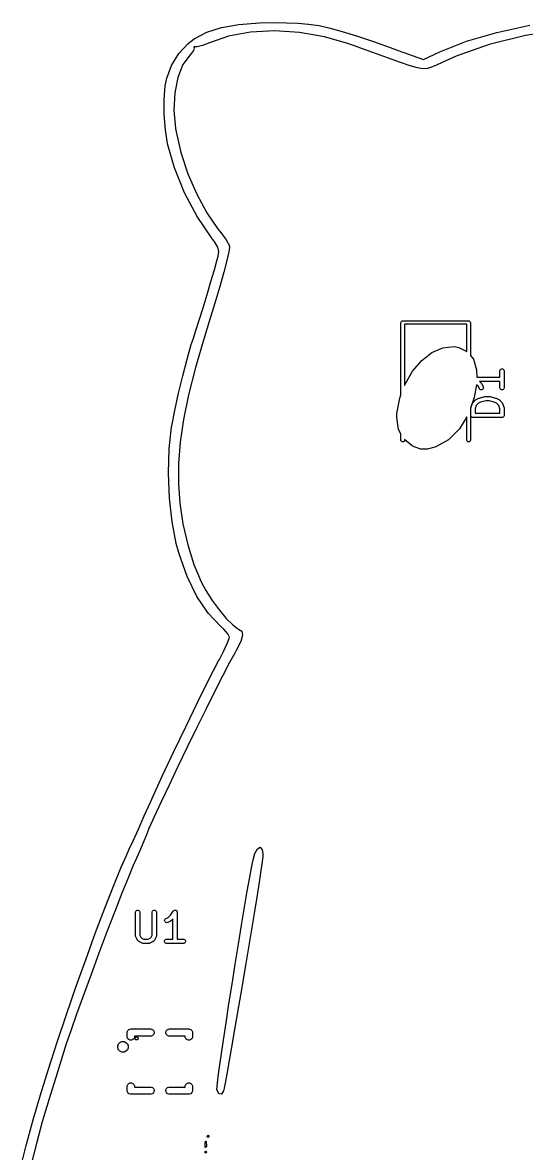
# Model space of a CAD drawing. Header units: inches. Extents: x 2.83 to 5.13, y -5.32 to -1.56.
# Drawn here: x 3.255 to 3.938, y -3.105 to -1.571 of the extents above; entities that cross this region are included whole.
import ezdxf

# ---------------------------------------------------------------- set-up
doc = ezdxf.new("R2010")
doc.units = ezdxf.units.IN
doc.header["$MEASUREMENT"] = 0
doc.layers.add('F.Silkscreen', color=41, linetype='CONTINUOUS', true_color=0xf2eda1)

msp = doc.modelspace()

# ---------------------------------------------------------------- linework, layer by layer
at = {"layer": 'F.Silkscreen', "linetype": 'CONTINUOUS'}
for p, q in [((3.5047, -1.5843), (3.5246, -1.5779)), ((3.5246, -1.5779), (3.5482, -1.5737)), ((3.5482, -1.5737), (3.5762, -1.5716)), ((3.5762, -1.5716), (3.595, -1.5713)), ((3.595, -1.5713), (3.6126, -1.5714)), ((3.6126, -1.5714), (3.6282, -1.572)), ((3.6282, -1.572), (3.6426, -1.5733)), ((3.6426, -1.5733), (3.6568, -1.5754)), ((3.6568, -1.5754), (3.6717, -1.5787)), ((3.6717, -1.5787), (3.6884, -1.5832)), ((3.8979, -1.5845), (3.9427, -1.5749)), ((3.4792, -1.5995), (3.4874, -1.5932)), ((3.4874, -1.5932), (3.5047, -1.5843)), ((3.534, -1.5898), (3.5083, -1.5987)), ((3.564, -1.5843), (3.534, -1.5898)), ((3.5965, -1.5826), (3.564, -1.5843)), ((3.6304, -1.5847), (3.5965, -1.5826)), ((3.6644, -1.5905), (3.6304, -1.5847)), ((3.6974, -1.6001), (3.6644, -1.5905)), ((3.6884, -1.5832), (3.7077, -1.5893)), ((3.7077, -1.5893), (3.7306, -1.5971)), ((3.8569, -1.5966), (3.8979, -1.5845)), ((3.937, -1.5888), (3.8877, -1.6008)), ((3.9904, -1.5807), (3.937, -1.5888)), ((3.4668, -1.6132), (3.4792, -1.5995)), ((3.4867, -1.6093), (3.4825, -1.6147)), ((3.4874, -1.6053), (3.4867, -1.6093)), ((3.4887, -1.6042), (3.4869, -1.6041)), ((3.4869, -1.6041), (3.4874, -1.6053)), ((3.4917, -1.6043), (3.4887, -1.6042)), ((3.4989, -1.6024), (3.4917, -1.6043)), ((3.5083, -1.5987), (3.4989, -1.6024)), ((3.6982, -1.6004), (3.6974, -1.6001)), ((3.705, -1.6028), (3.6982, -1.6004)), ((3.7159, -1.6067), (3.705, -1.6028)), ((3.7296, -1.6117), (3.7159, -1.6067)), ((3.7306, -1.5971), (3.7581, -1.6068)), ((3.7581, -1.6068), (3.7641, -1.609)), ((3.7641, -1.609), (3.7987, -1.6214)), ((3.8208, -1.6111), (3.8569, -1.5966)), ((3.8877, -1.6008), (3.8428, -1.6167)), ((3.4566, -1.6296), (3.4668, -1.6132)), ((3.482, -1.6152), (3.4723, -1.6281)), ((3.4825, -1.6147), (3.482, -1.6152)), ((3.7448, -1.6171), (3.7296, -1.6117)), ((3.7498, -1.6189), (3.7448, -1.6171)), ((3.7674, -1.6252), (3.7498, -1.6189)), ((3.7805, -1.6298), (3.7674, -1.6252)), ((3.7987, -1.6214), (3.8208, -1.6111)), ((3.8248, -1.6247), (3.8162, -1.6289)), ((3.8428, -1.6167), (3.8248, -1.6247)), ((3.4502, -1.6465), (3.4566, -1.6296)), ((3.4723, -1.6281), (3.4653, -1.6456)), ((3.7902, -1.6326), (3.7805, -1.6298)), ((3.7976, -1.6338), (3.7902, -1.6326)), ((3.8037, -1.6336), (3.7976, -1.6338)), ((3.8095, -1.6319), (3.8037, -1.6336)), ((3.8162, -1.6289), (3.8095, -1.6319)), ((3.4483, -1.6571), (3.4502, -1.6465)), ((3.4653, -1.6456), (3.4612, -1.6666)), ((3.447, -1.6754), (3.4483, -1.6571)), ((3.4612, -1.6666), (3.4601, -1.69)), ((3.447, -1.6959), (3.447, -1.6754)), ((3.4485, -1.7165), (3.447, -1.6959)), ((3.4601, -1.69), (3.4622, -1.7149)), ((3.4513, -1.735), (3.4485, -1.7165)), ((3.4622, -1.7149), (3.463, -1.7196)), ((3.463, -1.7196), (3.4695, -1.7476)), ((3.4515, -1.7357), (3.4513, -1.735)), ((3.4608, -1.7684), (3.4515, -1.7357)), ((3.4695, -1.7476), (3.479, -1.7762)), ((3.4745, -1.8019), (3.4608, -1.7684)), ((3.479, -1.7762), (3.4909, -1.8039)), ((3.4917, -1.8344), (3.4745, -1.8019)), ((3.4909, -1.8039), (3.5045, -1.8292)), ((3.5115, -1.8637), (3.4917, -1.8344)), ((3.5045, -1.8292), (3.519, -1.8505)), ((3.519, -1.8505), (3.525, -1.8577)), ((3.5154, -1.869), (3.5115, -1.8637)), ((3.5197, -1.876), (3.5154, -1.869)), ((3.525, -1.8577), (3.5311, -1.8658)), ((3.5311, -1.8658), (3.5348, -1.8733)), ((3.521, -1.8818), (3.5197, -1.876)), ((3.52, -1.8882), (3.521, -1.8818)), ((3.5344, -1.8823), (3.5317, -1.8937)), ((3.5353, -1.8761), (3.5344, -1.8823)), ((3.5348, -1.8733), (3.5353, -1.8761)), ((3.5149, -1.9067), (3.5184, -1.8942)), ((3.5184, -1.8942), (3.52, -1.8882)), ((3.5317, -1.8937), (3.5276, -1.9095)), ((3.5103, -1.9224), (3.5149, -1.9067)), ((3.5276, -1.9095), (3.5221, -1.9291)), ((3.505, -1.94), (3.5103, -1.9224)), ((3.5221, -1.9291), (3.5155, -1.9517)), ((3.4995, -1.958), (3.505, -1.94)), ((3.4943, -1.9748), (3.4995, -1.958)), ((3.5155, -1.9517), (3.508, -1.9768)), ((3.4898, -1.989), (3.4943, -1.9748)), ((3.508, -1.9768), (3.5016, -1.9976)), ((3.7679, -1.978), (3.7681, -1.977)), ((3.7679, -2.0762), (3.7679, -1.978)), ((3.7681, -1.977), (3.7694, -1.9758)), ((3.7694, -1.9758), (3.7703, -1.9756)), ((3.7703, -1.9756), (3.8596, -1.9756)), ((3.8596, -1.9756), (3.8605, -1.9758)), ((3.8605, -1.9758), (3.8618, -1.977)), ((3.8618, -1.977), (3.862, -1.978)), ((3.862, -1.978), (3.862, -2.0225)), ((3.4865, -1.9992), (3.4898, -1.989)), ((3.7726, -1.9803), (3.7726, -2.0635)), ((3.8573, -1.9803), (3.7726, -1.9803)), ((3.8573, -2.0171), (3.8573, -1.9803)), ((3.4778, -2.0275), (3.4835, -2.008)), ((3.4835, -2.008), (3.4865, -1.9992)), ((3.5016, -1.9976), (3.4893, -2.0391)), ((3.796, -2.0297), (3.81, -2.0188)), ((3.81, -2.0188), (3.8248, -2.0122)), ((3.8248, -2.0122), (3.8399, -2.0106)), ((3.8399, -2.0106), (3.8463, -2.0117)), ((3.8463, -2.0117), (3.8573, -2.0171)), ((3.862, -2.0225), (3.8662, -2.0279)), ((3.4719, -2.0501), (3.4778, -2.0275)), ((3.4893, -2.0391), (3.4797, -2.0761)), ((3.7836, -2.0441), (3.796, -2.0297)), ((3.8662, -2.0279), (3.8705, -2.0422)), ((3.4662, -2.0739), (3.4719, -2.0501)), ((3.7734, -2.0614), (3.7836, -2.0441)), ((3.8705, -2.0422), (3.8707, -2.0522)), ((3.8707, -2.0522), (3.902, -2.0522)), ((3.902, -2.0433), (3.9025, -2.0422)), ((3.902, -2.0439), (3.902, -2.0433)), ((3.902, -2.0522), (3.902, -2.0439)), ((3.9025, -2.0422), (3.9033, -2.0414)), ((3.9033, -2.0414), (3.9043, -2.041)), ((3.9043, -2.041), (3.9055, -2.041)), ((3.9055, -2.041), (3.9066, -2.0414)), ((3.9066, -2.0414), (3.9074, -2.0422)), ((3.9074, -2.0422), (3.9078, -2.0433)), ((3.9078, -2.0433), (3.9079, -2.0439)), ((3.9079, -2.0439), (3.9079, -2.0664)), ((3.7726, -2.0635), (3.7734, -2.0614)), ((3.8704, -2.0623), (3.8672, -2.0799)), ((3.8725, -2.0644), (3.8704, -2.0623)), ((3.8742, -2.0677), (3.8725, -2.0644)), ((3.8745, -2.0682), (3.8742, -2.0677)), ((3.902, -2.0581), (3.8745, -2.0581)), ((3.8745, -2.0581), (3.877, -2.0605)), ((3.8753, -2.0689), (3.8745, -2.0682)), ((3.8764, -2.0693), (3.8753, -2.0689)), ((3.8776, -2.0692), (3.8764, -2.0693)), ((3.877, -2.0605), (3.8772, -2.0608)), ((3.8772, -2.0608), (3.8773, -2.0608)), ((3.8773, -2.0608), (3.8773, -2.0609)), ((3.8773, -2.0609), (3.8774, -2.061)), ((3.8774, -2.061), (3.8774, -2.061)), ((3.8774, -2.061), (3.8776, -2.0613)), ((3.8776, -2.0613), (3.8794, -2.065)), ((3.8786, -2.0687), (3.8776, -2.0692)), ((3.8794, -2.0678), (3.8786, -2.0687)), ((3.8794, -2.065), (3.8796, -2.0656)), ((3.8797, -2.0667), (3.8794, -2.0678)), ((3.8796, -2.0656), (3.8797, -2.0667)), ((3.902, -2.0664), (3.902, -2.0581)), ((3.902, -2.0669), (3.902, -2.0664)), ((3.9025, -2.068), (3.902, -2.0669)), ((3.9033, -2.0688), (3.9025, -2.068)), ((3.9043, -2.0693), (3.9033, -2.0688)), ((3.9055, -2.0693), (3.9043, -2.0693)), ((3.9066, -2.0688), (3.9055, -2.0693)), ((3.9074, -2.068), (3.9066, -2.0688)), ((3.9078, -2.0669), (3.9074, -2.068)), ((3.9079, -2.0664), (3.9078, -2.0669)), ((3.4611, -2.0972), (3.4662, -2.0739)), ((3.4797, -2.0761), (3.4728, -2.1095)), ((3.7625, -2.1016), (3.7662, -2.0808)), ((3.7662, -2.0808), (3.7679, -2.0762)), ((3.8672, -2.0799), (3.862, -2.0945)), ((3.8653, -2.0868), (3.8691, -2.083)), ((3.8691, -2.083), (3.8693, -2.0828)), ((3.8693, -2.0828), (3.8694, -2.0828)), ((3.8694, -2.0828), (3.8694, -2.0827)), ((3.8694, -2.0827), (3.8695, -2.0827)), ((3.8695, -2.0827), (3.8696, -2.0826)), ((3.8696, -2.0826), (3.8698, -2.0825)), ((3.8698, -2.0825), (3.8736, -2.0806)), ((3.8736, -2.0806), (3.8736, -2.0806)), ((3.8736, -2.0806), (3.8737, -2.0806)), ((3.8737, -2.0806), (3.8739, -2.0805)), ((3.8739, -2.0805), (3.8741, -2.0804)), ((3.8741, -2.0804), (3.8742, -2.0804)), ((3.8742, -2.0804), (3.8817, -2.0785)), ((3.8742, -2.0804), (3.8742, -2.0804)), ((3.8828, -2.0843), (3.8759, -2.086)), ((3.8817, -2.0785), (3.8818, -2.0785)), ((3.8818, -2.0785), (3.8821, -2.0784)), ((3.8818, -2.0785), (3.8818, -2.0785)), ((3.8821, -2.0784), (3.8823, -2.0784)), ((3.8823, -2.0784), (3.8823, -2.0784)), ((3.8823, -2.0784), (3.8824, -2.0784)), ((3.8824, -2.0784), (3.888, -2.0784)), ((3.8877, -2.0843), (3.8828, -2.0843)), ((3.8945, -2.086), (3.8877, -2.0843)), ((3.888, -2.0784), (3.8881, -2.0784)), ((3.8881, -2.0784), (3.8882, -2.0784)), ((3.8882, -2.0784), (3.8884, -2.0784)), ((3.8884, -2.0784), (3.8886, -2.0785)), ((3.8886, -2.0785), (3.8887, -2.0785)), ((3.8887, -2.0785), (3.8888, -2.0785)), ((3.8888, -2.0785), (3.8963, -2.0804)), ((3.8963, -2.0804), (3.8963, -2.0804)), ((3.8963, -2.0804), (3.8963, -2.0804)), ((3.8963, -2.0804), (3.8966, -2.0805)), ((3.8966, -2.0805), (3.8968, -2.0806)), ((3.8968, -2.0806), (3.8968, -2.0806)), ((3.8968, -2.0806), (3.8969, -2.0806)), ((3.8969, -2.0806), (3.9006, -2.0825)), ((3.9006, -2.0825), (3.9009, -2.0826)), ((3.9009, -2.0826), (3.9009, -2.0827)), ((3.9009, -2.0827), (3.901, -2.0827)), ((3.901, -2.0827), (3.9011, -2.0828)), ((3.9011, -2.0828), (3.9012, -2.0828)), ((3.9012, -2.0828), (3.9014, -2.083)), ((3.9014, -2.083), (3.9051, -2.0868)), ((3.4572, -2.118), (3.4611, -2.0972)), ((3.862, -2.0945), (3.862, -2.1378)), ((3.8626, -2.0939), (3.8627, -2.0938)), ((3.8626, -2.094), (3.8626, -2.0939)), ((3.8626, -2.0941), (3.8626, -2.094)), ((3.8626, -2.0942), (3.8626, -2.0941)), ((3.8626, -2.0945), (3.8626, -2.0942)), ((3.8626, -2.1039), (3.8626, -2.0945)), ((3.8627, -2.0936), (3.8646, -2.0879)), ((3.8627, -2.0938), (3.8627, -2.0936)), ((3.8646, -2.0879), (3.8649, -2.0874)), ((3.8649, -2.0873), (3.865, -2.0872)), ((3.8649, -2.0874), (3.8649, -2.0873)), ((3.865, -2.0872), (3.8653, -2.0868)), ((3.87, -2.0905), (3.8685, -2.095)), ((3.8685, -2.095), (3.8685, -2.1009)), ((3.8729, -2.0875), (3.87, -2.0905)), ((3.8759, -2.086), (3.8729, -2.0875)), ((3.8975, -2.0875), (3.8945, -2.086)), ((3.9005, -2.0905), (3.8975, -2.0875)), ((3.902, -2.095), (3.9005, -2.0905)), ((3.902, -2.1009), (3.902, -2.095)), ((3.9051, -2.0868), (3.9055, -2.0872)), ((3.9055, -2.0872), (3.9055, -2.0873)), ((3.9055, -2.0873), (3.9056, -2.0874)), ((3.9056, -2.0874), (3.9058, -2.0879)), ((3.9058, -2.0879), (3.9077, -2.0936)), ((3.9077, -2.0936), (3.9078, -2.0938)), ((3.9078, -2.0938), (3.9078, -2.0939)), ((3.9078, -2.0939), (3.9078, -2.094)), ((3.9078, -2.094), (3.9078, -2.0941)), ((3.9078, -2.0941), (3.9078, -2.0942)), ((3.9078, -2.0942), (3.9079, -2.0945)), ((3.9079, -2.0945), (3.9079, -2.1039)), ((3.4728, -2.1095), (3.4683, -2.1402)), ((3.7623, -2.1064), (3.7625, -2.1016)), ((3.7646, -2.123), (3.7623, -2.1064)), ((3.8573, -2.1058), (3.8471, -2.1224)), ((3.8573, -2.1378), (3.8573, -2.1058)), ((3.8626, -2.1044), (3.8626, -2.1039)), ((3.8631, -2.1055), (3.8626, -2.1044)), ((3.8639, -2.1063), (3.8631, -2.1055)), ((3.865, -2.1068), (3.8639, -2.1063)), ((3.8655, -2.1068), (3.865, -2.1068)), ((3.9049, -2.1068), (3.8655, -2.1068)), ((3.8685, -2.1009), (3.902, -2.1009)), ((3.9055, -2.1068), (3.9049, -2.1068)), ((3.9066, -2.1063), (3.9055, -2.1068)), ((3.9074, -2.1055), (3.9066, -2.1063)), ((3.9078, -2.1044), (3.9074, -2.1055)), ((3.9079, -2.1039), (3.9078, -2.1044)), ((3.4537, -2.1493), (3.4569, -2.1196)), ((3.4569, -2.1196), (3.4572, -2.118)), ((3.7679, -2.1291), (3.7646, -2.123)), ((3.7679, -2.1378), (3.7679, -2.1291)), ((3.8471, -2.1224), (3.8325, -2.1371)), ((3.4683, -2.1402), (3.4661, -2.169)), ((3.7681, -2.1387), (3.7679, -2.1378)), ((3.7694, -2.14), (3.7681, -2.1387)), ((3.7712, -2.14), (3.7694, -2.14)), ((3.7725, -2.1387), (3.7712, -2.14)), ((3.7726, -2.1378), (3.7725, -2.1387)), ((3.7833, -2.1452), (3.7726, -2.1368)), ((3.7726, -2.1368), (3.7726, -2.1378)), ((3.786, -2.1465), (3.7833, -2.1452)), ((3.795, -2.1498), (3.786, -2.1465)), ((3.8154, -2.1465), (3.8139, -2.147)), ((3.8325, -2.1371), (3.8154, -2.1465)), ((3.8575, -2.1387), (3.8573, -2.1378)), ((3.8587, -2.14), (3.8575, -2.1387)), ((3.8605, -2.14), (3.8587, -2.14)), ((3.8618, -2.1387), (3.8605, -2.14)), ((3.862, -2.1378), (3.8618, -2.1387)), ((3.4528, -2.1821), (3.4537, -2.1493)), ((3.8033, -2.1499), (3.795, -2.1498)), ((3.8139, -2.147), (3.8033, -2.1499)), ((3.4661, -2.169), (3.4661, -2.1969)), ((3.4542, -2.216), (3.4528, -2.1821)), ((3.4661, -2.1969), (3.468, -2.2228)), ((3.4577, -2.2485), (3.4542, -2.216)), ((3.468, -2.2228), (3.4722, -2.2512)), ((3.4633, -2.2775), (3.4577, -2.2485)), ((3.4722, -2.2512), (3.4788, -2.2796)), ((3.4672, -2.2916), (3.4633, -2.2775)), ((3.4788, -2.2796), (3.4872, -2.3062)), ((3.4781, -2.3223), (3.4672, -2.2916)), ((3.4872, -2.3062), (3.4968, -2.3295)), ((3.4913, -2.3495), (3.4781, -2.3223)), ((3.4968, -2.3295), (3.5033, -2.3416)), ((3.5033, -2.3416), (3.512, -2.3548)), ((3.5065, -2.3723), (3.4913, -2.3495)), ((3.512, -2.3548), (3.5216, -2.3678)), ((3.5231, -2.3899), (3.5065, -2.3723)), ((3.5216, -2.3678), (3.5311, -2.3792)), ((3.5276, -2.394), (3.5231, -2.3899)), ((3.5311, -2.3792), (3.5397, -2.388)), ((3.5397, -2.388), (3.5463, -2.3931)), ((3.5332, -2.4004), (3.5276, -2.394)), ((3.5322, -2.4133), (3.5349, -2.4065)), ((3.5353, -2.4047), (3.5332, -2.4004)), ((3.5349, -2.4065), (3.5353, -2.4047)), ((3.5463, -2.3931), (3.5477, -2.3937)), ((3.5477, -2.3937), (3.5522, -2.3966)), ((3.5532, -2.402), (3.5507, -2.4105)), ((3.5522, -2.3966), (3.5532, -2.402)), ((3.5276, -2.4233), (3.5322, -2.4133)), ((3.5507, -2.4105), (3.5445, -2.423)), ((3.5071, -2.4632), (3.5206, -2.437)), ((3.5206, -2.437), (3.5217, -2.435)), ((3.5217, -2.435), (3.5276, -2.4233)), ((3.5427, -2.4262), (3.5356, -2.4392)), ((3.5445, -2.423), (3.5427, -2.4262)), ((3.5356, -2.4392), (3.5265, -2.4567)), ((3.492, -2.4935), (3.5071, -2.4632)), ((3.5265, -2.4567), (3.5157, -2.4779)), ((3.5157, -2.4779), (3.5037, -2.5018)), ((3.476, -2.5262), (3.492, -2.4935)), ((3.5037, -2.5018), (3.491, -2.5274)), ((3.4599, -2.5599), (3.476, -2.5262)), ((3.491, -2.5274), (3.4781, -2.5538)), ((3.4443, -2.5932), (3.4599, -2.5599)), ((3.4781, -2.5538), (3.4654, -2.58)), ((3.4654, -2.58), (3.4534, -2.6052)), ((3.43, -2.6246), (3.4443, -2.5932)), ((3.4534, -2.6052), (3.4426, -2.6282)), ((3.4198, -2.6472), (3.4283, -2.6284)), ((3.4283, -2.6284), (3.43, -2.6246)), ((3.4426, -2.6282), (3.4334, -2.6483)), ((3.4118, -2.665), (3.4198, -2.6472)), ((3.4334, -2.6483), (3.4262, -2.6644)), ((3.4047, -2.6807), (3.4118, -2.665)), ((3.4262, -2.6644), (3.4236, -2.6704)), ((3.3991, -2.6931), (3.4047, -2.6807)), ((3.4191, -2.6813), (3.4132, -2.6952)), ((3.4236, -2.6704), (3.4191, -2.6813)), ((3.3955, -2.701), (3.3991, -2.6931)), ((3.4132, -2.6952), (3.407, -2.7096)), ((3.5669, -2.7086), (3.5699, -2.698)), ((3.5699, -2.698), (3.5734, -2.6916)), ((3.5734, -2.6916), (3.5768, -2.6897)), ((3.5768, -2.6897), (3.5795, -2.693)), ((3.5795, -2.693), (3.5806, -2.6981)), ((3.5806, -2.6981), (3.5805, -2.7019)), ((3.3886, -2.7167), (3.3955, -2.701)), ((3.4054, -2.7132), (3.3983, -2.7302)), ((3.407, -2.7096), (3.4054, -2.7132)), ((3.5656, -2.7151), (3.5669, -2.7086)), ((3.5797, -2.7095), (3.5781, -2.721)), ((3.5805, -2.7019), (3.5797, -2.7095)), ((3.3781, -2.7422), (3.3886, -2.7167)), ((3.5628, -2.7302), (3.5656, -2.7151)), ((3.5781, -2.721), (3.5757, -2.7368)), ((3.3664, -2.772), (3.3781, -2.7422)), ((3.3983, -2.7302), (3.3896, -2.7518)), ((3.5595, -2.749), (3.5628, -2.7302)), ((3.5757, -2.7368), (3.5725, -2.7571)), ((3.3896, -2.7518), (3.3798, -2.7769)), ((3.5558, -2.7709), (3.5595, -2.749)), ((3.5725, -2.7571), (3.5685, -2.7821)), ((3.3539, -2.8052), (3.3664, -2.772)), ((3.4085, -2.7761), (3.4093, -2.7753)), ((3.4093, -2.7753), (3.4104, -2.7749)), ((3.4104, -2.7749), (3.4115, -2.7749)), ((3.4115, -2.7749), (3.4126, -2.7753)), ((3.4126, -2.7753), (3.4134, -2.7761)), ((3.431, -2.7761), (3.4318, -2.7753)), ((3.4318, -2.7753), (3.4329, -2.7749)), ((3.4329, -2.7749), (3.434, -2.7749)), ((3.434, -2.7749), (3.4351, -2.7753)), ((3.4351, -2.7753), (3.4359, -2.7761)), ((3.4595, -2.7757), (3.4597, -2.7755)), ((3.4597, -2.7755), (3.4599, -2.7753)), ((3.4599, -2.7753), (3.4602, -2.7752)), ((3.4602, -2.7752), (3.4604, -2.775)), ((3.4604, -2.775), (3.4607, -2.775)), ((3.4607, -2.775), (3.461, -2.7749)), ((3.461, -2.7749), (3.4613, -2.7749)), ((3.4613, -2.7749), (3.4616, -2.7748)), ((3.4616, -2.7748), (3.4619, -2.7749)), ((3.4619, -2.7749), (3.4621, -2.7749)), ((3.4621, -2.7749), (3.4624, -2.775)), ((3.4624, -2.775), (3.4627, -2.775)), ((3.4627, -2.775), (3.4629, -2.7752)), ((3.4629, -2.7752), (3.4632, -2.7753)), ((3.4632, -2.7753), (3.4634, -2.7755)), ((3.4634, -2.7755), (3.4637, -2.7757)), ((3.5517, -2.7952), (3.5558, -2.7709)), ((3.3798, -2.7769), (3.3692, -2.8044)), ((3.408, -2.7777), (3.4081, -2.7772)), ((3.408, -2.8096), (3.408, -2.7777)), ((3.4081, -2.7772), (3.4085, -2.7761)), ((3.4134, -2.7761), (3.4138, -2.7772)), ((3.4138, -2.7772), (3.4139, -2.7777)), ((3.4139, -2.7777), (3.4139, -2.8089)), ((3.4305, -2.7772), (3.431, -2.7761)), ((3.4305, -2.7777), (3.4305, -2.7772)), ((3.4305, -2.8089), (3.4305, -2.7777)), ((3.4359, -2.7761), (3.4363, -2.7772)), ((3.4363, -2.7772), (3.4364, -2.7777)), ((3.4364, -2.7777), (3.4364, -2.8096)), ((3.4474, -2.7886), (3.4478, -2.7875)), ((3.4475, -2.7898), (3.4474, -2.7886)), ((3.448, -2.7908), (3.4475, -2.7898)), ((3.4478, -2.7875), (3.4485, -2.7867)), ((3.4489, -2.7916), (3.448, -2.7908)), ((3.4485, -2.7867), (3.449, -2.7864)), ((3.449, -2.7864), (3.4523, -2.7847)), ((3.4554, -2.7898), (3.4516, -2.7916)), ((3.4523, -2.7847), (3.4555, -2.7815)), ((3.4556, -2.7896), (3.4554, -2.7898)), ((3.4555, -2.7815), (3.4591, -2.7761)), ((3.4557, -2.7896), (3.4556, -2.7896)), ((3.4558, -2.7895), (3.4557, -2.7896)), ((3.4559, -2.7895), (3.4558, -2.7895)), ((3.4562, -2.7892), (3.4559, -2.7894)), ((3.4559, -2.7894), (3.4559, -2.7895)), ((3.4586, -2.7868), (3.4562, -2.7892)), ((3.4586, -2.8142), (3.4586, -2.7868)), ((3.4591, -2.7761), (3.4595, -2.7757)), ((3.4591, -2.7761), (3.4591, -2.7761)), ((3.4591, -2.7761), (3.4591, -2.7761)), ((3.4591, -2.7761), (3.4591, -2.7761)), ((3.4637, -2.7757), (3.4638, -2.7759)), ((3.4638, -2.7759), (3.464, -2.7761)), ((3.464, -2.7761), (3.4641, -2.7764)), ((3.4641, -2.7764), (3.4643, -2.7766)), ((3.4643, -2.7766), (3.4644, -2.7769)), ((3.4644, -2.7769), (3.4645, -2.7772)), ((3.4645, -2.7772), (3.4645, -2.7777)), ((3.4645, -2.7777), (3.4645, -2.7777)), ((3.4645, -2.7777), (3.4645, -2.7777)), ((3.4645, -2.7777), (3.4645, -2.7777)), ((3.4645, -2.7777), (3.4645, -2.8142)), ((3.5685, -2.7821), (3.5635, -2.812)), ((3.3409, -2.8409), (3.3539, -2.8052)), ((3.3692, -2.8044), (3.3583, -2.8332)), ((3.4499, -2.7919), (3.4489, -2.7916)), ((3.4511, -2.7918), (3.4499, -2.7919)), ((3.4516, -2.7916), (3.4511, -2.7918)), ((3.5475, -2.8211), (3.5517, -2.7952)), ((3.4081, -2.8102), (3.408, -2.8096)), ((3.4081, -2.8103), (3.4081, -2.8102)), ((3.4081, -2.8104), (3.4081, -2.8103)), ((3.4083, -2.8109), (3.4081, -2.8104)), ((3.4102, -2.8147), (3.4083, -2.8109)), ((3.4103, -2.8149), (3.4102, -2.8147)), ((3.4104, -2.815), (3.4103, -2.8149)), ((3.4104, -2.8151), (3.4104, -2.815)), ((3.4105, -2.8152), (3.4104, -2.8151)), ((3.4107, -2.8155), (3.4105, -2.8152)), ((3.4105, -2.8152), (3.4105, -2.8152)), ((3.4126, -2.8173), (3.4107, -2.8155)), ((3.4128, -2.8175), (3.4126, -2.8173)), ((3.4129, -2.8176), (3.4128, -2.8175)), ((3.413, -2.8176), (3.4129, -2.8176)), ((3.4131, -2.8177), (3.413, -2.8176)), ((3.4134, -2.8179), (3.4131, -2.8177)), ((3.4131, -2.8177), (3.4131, -2.8177)), ((3.4171, -2.8198), (3.4134, -2.8179)), ((3.4139, -2.8089), (3.4153, -2.8116)), ((3.4153, -2.8116), (3.4164, -2.8128)), ((3.4164, -2.8128), (3.4191, -2.8142)), ((3.4177, -2.82), (3.4171, -2.8198)), ((3.4178, -2.82), (3.4177, -2.82)), ((3.4179, -2.82), (3.4178, -2.82)), ((3.4184, -2.8201), (3.4179, -2.82)), ((3.4259, -2.8201), (3.4184, -2.8201)), ((3.4191, -2.8142), (3.4252, -2.8142)), ((3.4252, -2.8142), (3.4279, -2.8128)), ((3.4265, -2.82), (3.4259, -2.8201)), ((3.4266, -2.82), (3.4265, -2.82)), ((3.4267, -2.82), (3.4266, -2.82)), ((3.4273, -2.8198), (3.4267, -2.82)), ((3.431, -2.8179), (3.4273, -2.8198)), ((3.4279, -2.8128), (3.4291, -2.8116)), ((3.4291, -2.8116), (3.4305, -2.8089)), ((3.4313, -2.8177), (3.431, -2.8179)), ((3.4314, -2.8176), (3.4313, -2.8177)), ((3.4313, -2.8177), (3.4313, -2.8177)), ((3.4315, -2.8176), (3.4314, -2.8176)), ((3.4316, -2.8175), (3.4315, -2.8176)), ((3.4318, -2.8173), (3.4316, -2.8175)), ((3.4337, -2.8155), (3.4318, -2.8173)), ((3.4338, -2.8152), (3.4337, -2.8155)), ((3.4339, -2.8152), (3.4338, -2.8152)), ((3.434, -2.8151), (3.4339, -2.8152)), ((3.4341, -2.8149), (3.434, -2.815)), ((3.434, -2.815), (3.434, -2.8151)), ((3.4342, -2.8147), (3.4341, -2.8149)), ((3.4361, -2.8109), (3.4342, -2.8147)), ((3.4363, -2.8104), (3.4361, -2.8109)), ((3.4364, -2.8096), (3.4363, -2.8102)), ((3.4363, -2.8102), (3.4363, -2.8103)), ((3.4363, -2.8103), (3.4363, -2.8104)), ((3.4474, -2.8165), (3.4479, -2.8155)), ((3.4474, -2.8177), (3.4474, -2.8165)), ((3.4479, -2.8188), (3.4474, -2.8177)), ((3.4479, -2.8155), (3.4487, -2.8147)), ((3.4487, -2.8196), (3.4479, -2.8188)), ((3.4487, -2.8147), (3.4497, -2.8142)), ((3.4497, -2.82), (3.4487, -2.8196)), ((3.4497, -2.8142), (3.4503, -2.8142)), ((3.4503, -2.8201), (3.4497, -2.82)), ((3.4503, -2.8142), (3.4586, -2.8142)), ((3.4728, -2.8201), (3.4503, -2.8201)), ((3.4645, -2.8142), (3.4728, -2.8142)), ((3.4728, -2.8142), (3.4734, -2.8142)), ((3.4734, -2.82), (3.4728, -2.8201)), ((3.4734, -2.8142), (3.4745, -2.8147)), ((3.4745, -2.8196), (3.4734, -2.82)), ((3.4745, -2.8147), (3.4753, -2.8155)), ((3.4753, -2.8188), (3.4745, -2.8196)), ((3.4753, -2.8155), (3.4757, -2.8165)), ((3.4757, -2.8177), (3.4753, -2.8188)), ((3.4757, -2.8165), (3.4757, -2.8177)), ((3.5432, -2.848), (3.5475, -2.8211)), ((3.5635, -2.812), (3.5576, -2.8471)), ((3.3583, -2.8332), (3.3476, -2.8621)), ((3.3276, -2.8782), (3.3409, -2.8409)), ((3.5389, -2.8752), (3.5432, -2.848)), ((3.5576, -2.8471), (3.5507, -2.8877)), ((3.3476, -2.8621), (3.3373, -2.8901)), ((3.3145, -2.9162), (3.3276, -2.8782)), ((3.5347, -2.9019), (3.5389, -2.8752)), ((3.3373, -2.8901), (3.328, -2.916)), ((3.5507, -2.8877), (3.5428, -2.9339)), ((3.5308, -2.9275), (3.5347, -2.9019)), ((3.3019, -2.954), (3.3145, -2.9162)), ((3.328, -2.916), (3.3201, -2.9386)), ((3.5272, -2.9513), (3.5308, -2.9275)), ((3.3201, -2.9386), (3.3141, -2.9564)), ((3.3967, -2.94), (3.3975, -2.9382)), ((3.3967, -2.9409), (3.3967, -2.94)), ((3.3967, -2.9465), (3.3967, -2.9409)), ((3.3975, -2.9382), (3.3988, -2.9369)), ((3.3988, -2.9369), (3.4006, -2.9361)), ((3.4006, -2.9361), (3.4016, -2.936)), ((3.4016, -2.936), (3.4283, -2.936)), ((3.4283, -2.936), (3.4293, -2.9361)), ((3.4293, -2.9361), (3.4311, -2.9369)), ((3.4311, -2.9369), (3.4324, -2.9382)), ((3.4324, -2.9437), (3.4311, -2.945)), ((3.4324, -2.9382), (3.4332, -2.94)), ((3.4332, -2.9419), (3.4324, -2.9437)), ((3.4332, -2.94), (3.4332, -2.9419)), ((3.4491, -2.94), (3.4498, -2.9382)), ((3.4491, -2.9419), (3.4491, -2.94)), ((3.4498, -2.9437), (3.4491, -2.9419)), ((3.4498, -2.9382), (3.4512, -2.9369)), ((3.4512, -2.945), (3.4498, -2.9437)), ((3.4512, -2.9369), (3.453, -2.9361)), ((3.453, -2.9361), (3.4539, -2.936)), ((3.4539, -2.936), (3.4803, -2.936)), ((3.4803, -2.936), (3.4813, -2.9361)), ((3.4813, -2.9361), (3.483, -2.9369)), ((3.483, -2.9369), (3.4844, -2.9382)), ((3.4844, -2.9382), (3.4851, -2.94)), ((3.4851, -2.94), (3.4852, -2.9409)), ((3.4852, -2.9409), (3.4852, -2.9465)), ((3.5428, -2.9339), (3.5381, -2.9609)), ((3.2899, -2.9907), (3.3019, -2.954)), ((3.3141, -2.9564), (3.3015, -2.9959)), ((3.3838, -2.9588), (3.3849, -2.9562)), ((3.3838, -2.9617), (3.3838, -2.9588)), ((3.3849, -2.9562), (3.3869, -2.9542)), ((3.3869, -2.9542), (3.3895, -2.9531)), ((3.3895, -2.9531), (3.3924, -2.9531)), ((3.3924, -2.9531), (3.395, -2.9542)), ((3.395, -2.9542), (3.397, -2.9562)), ((3.3967, -2.9474), (3.3967, -2.9465)), ((3.3975, -2.9492), (3.3967, -2.9474)), ((3.397, -2.9562), (3.3981, -2.9588)), ((3.3988, -2.9505), (3.3975, -2.9492)), ((3.3981, -2.9588), (3.3981, -2.9617)), ((3.4006, -2.9513), (3.3988, -2.9505)), ((3.4025, -2.9513), (3.4006, -2.9513)), ((3.4043, -2.9505), (3.4025, -2.9513)), ((3.4057, -2.9492), (3.4043, -2.9505)), ((3.4064, -2.9474), (3.4057, -2.9492)), ((3.4065, -2.9465), (3.4064, -2.9474)), ((3.4283, -2.9459), (3.4065, -2.9459)), ((3.4065, -2.9459), (3.4065, -2.9465)), ((3.4073, -2.9479), (3.4085, -2.9466)), ((3.4073, -2.9497), (3.4073, -2.9479)), ((3.4085, -2.951), (3.4073, -2.9497)), ((3.4085, -2.9466), (3.4104, -2.9466)), ((3.4104, -2.951), (3.4085, -2.951)), ((3.4104, -2.9466), (3.4116, -2.9479)), ((3.4116, -2.9497), (3.4104, -2.951)), ((3.4116, -2.9479), (3.4116, -2.9497)), ((3.4293, -2.9458), (3.4283, -2.9459)), ((3.4311, -2.945), (3.4293, -2.9458)), ((3.453, -2.9458), (3.4512, -2.945)), ((3.4539, -2.9459), (3.453, -2.9458)), ((3.4754, -2.9459), (3.4539, -2.9459)), ((3.4754, -2.9465), (3.4754, -2.9459)), ((3.4755, -2.9474), (3.4754, -2.9465)), ((3.4762, -2.9492), (3.4755, -2.9474)), ((3.4776, -2.9505), (3.4762, -2.9492)), ((3.4794, -2.9513), (3.4776, -2.9505)), ((3.4813, -2.9513), (3.4794, -2.9513)), ((3.483, -2.9505), (3.4813, -2.9513)), ((3.4844, -2.9492), (3.483, -2.9505)), ((3.4851, -2.9474), (3.4844, -2.9492)), ((3.4852, -2.9465), (3.4851, -2.9474)), ((3.5241, -2.9725), (3.5272, -2.9513)), ((3.3849, -2.9643), (3.3838, -2.9617)), ((3.3869, -2.9663), (3.3849, -2.9643)), ((3.3895, -2.9674), (3.3869, -2.9663)), ((3.3924, -2.9674), (3.3895, -2.9674)), ((3.395, -2.9663), (3.3924, -2.9674)), ((3.397, -2.9643), (3.395, -2.9663)), ((3.3981, -2.9617), (3.397, -2.9643)), ((3.5215, -2.9905), (3.5241, -2.9725)), ((3.5381, -2.9609), (3.5351, -2.9786)), ((3.5351, -2.9786), (3.5322, -2.9945)), ((3.2791, -3.0254), (3.2899, -2.9907)), ((3.3015, -2.9959), (3.2907, -3.0308)), ((3.5186, -3.0139), (3.5197, -3.0045)), ((3.5197, -3.0045), (3.5215, -2.9905)), ((3.5322, -2.9945), (3.5299, -3.0074)), ((3.3967, -3.0132), (3.3975, -3.0114)), ((3.3967, -3.0142), (3.3967, -3.0132)), ((3.3967, -3.0197), (3.3967, -3.0142)), ((3.3967, -3.0206), (3.3967, -3.0197)), ((3.3975, -3.0224), (3.3967, -3.0206)), ((3.3975, -3.0114), (3.3988, -3.0101)), ((3.3988, -3.0101), (3.4006, -3.0093)), ((3.4006, -3.0093), (3.4025, -3.0093)), ((3.4025, -3.0093), (3.4043, -3.0101)), ((3.4043, -3.0101), (3.4057, -3.0114)), ((3.4057, -3.0114), (3.4064, -3.0132)), ((3.4064, -3.0132), (3.4065, -3.0142)), ((3.4065, -3.0142), (3.4065, -3.0148)), ((3.4065, -3.0148), (3.4283, -3.0148)), ((3.4283, -3.0148), (3.4293, -3.0149)), ((3.4293, -3.0149), (3.4311, -3.0156)), ((3.4311, -3.0156), (3.4324, -3.017)), ((3.4324, -3.017), (3.4332, -3.0187)), ((3.4332, -3.0206), (3.4324, -3.0224)), ((3.4332, -3.0187), (3.4332, -3.0206)), ((3.4491, -3.0187), (3.4498, -3.017)), ((3.4491, -3.0206), (3.4491, -3.0187)), ((3.4498, -3.0224), (3.4491, -3.0206)), ((3.4498, -3.017), (3.4512, -3.0156)), ((3.4512, -3.0156), (3.453, -3.0149)), ((3.453, -3.0149), (3.4539, -3.0148)), ((3.4539, -3.0148), (3.4754, -3.0148)), ((3.4754, -3.0142), (3.4755, -3.0132)), ((3.4754, -3.0148), (3.4754, -3.0142)), ((3.4755, -3.0132), (3.4762, -3.0114)), ((3.4762, -3.0114), (3.4776, -3.0101)), ((3.4776, -3.0101), (3.4794, -3.0093)), ((3.4794, -3.0093), (3.4813, -3.0093)), ((3.4813, -3.0093), (3.483, -3.0101)), ((3.483, -3.0101), (3.4844, -3.0114)), ((3.4844, -3.0114), (3.4851, -3.0132)), ((3.4851, -3.0206), (3.4844, -3.0224)), ((3.4851, -3.0132), (3.4852, -3.0142)), ((3.4852, -3.0197), (3.4851, -3.0206)), ((3.4852, -3.0142), (3.4852, -3.0197)), ((3.5184, -3.018), (3.5186, -3.0139)), ((3.521, -3.0238), (3.5184, -3.018)), ((3.5274, -3.0198), (3.5244, -3.0246)), ((3.5281, -3.0163), (3.5274, -3.0198)), ((3.5299, -3.0074), (3.5281, -3.0163)), ((3.2696, -3.0573), (3.2791, -3.0254)), ((3.2907, -3.0308), (3.2815, -3.0622)), ((3.3988, -3.0238), (3.3975, -3.0224)), ((3.4006, -3.0245), (3.3988, -3.0238)), ((3.4016, -3.0246), (3.4006, -3.0245)), ((3.4283, -3.0246), (3.4016, -3.0246)), ((3.4293, -3.0245), (3.4283, -3.0246)), ((3.4311, -3.0238), (3.4293, -3.0245)), ((3.4324, -3.0224), (3.4311, -3.0238)), ((3.4512, -3.0238), (3.4498, -3.0224)), ((3.453, -3.0245), (3.4512, -3.0238)), ((3.4539, -3.0246), (3.453, -3.0245)), ((3.4803, -3.0246), (3.4539, -3.0246)), ((3.4813, -3.0245), (3.4803, -3.0246)), ((3.483, -3.0238), (3.4813, -3.0245)), ((3.4844, -3.0224), (3.483, -3.0238)), ((3.5244, -3.0246), (3.521, -3.0238)), ((3.2595, -3.0942), (3.2696, -3.0573)), ((3.2815, -3.0622), (3.2735, -3.0913)), ((3.5048, -3.0817), (3.5063, -3.0802)), ((3.5063, -3.0833), (3.5048, -3.0817)), ((3.5063, -3.0802), (3.5078, -3.0817)), ((3.5078, -3.0817), (3.5063, -3.0833)), ((3.2549, -3.1138), (3.2595, -3.0942)), ((3.2735, -3.0913), (3.2665, -3.1192)), ((3.5022, -3.0924), (3.5027, -3.0881)), ((3.5026, -3.0966), (3.5022, -3.0924)), ((3.5037, -3.0963), (3.5026, -3.0966)), ((3.5027, -3.0881), (3.5037, -3.0886)), ((3.5037, -3.0886), (3.5041, -3.0949)), ((3.5041, -3.0949), (3.5037, -3.0963)), ((3.5017, -3.1031), (3.5032, -3.1016)), ((3.5032, -3.1047), (3.5017, -3.1031)), ((3.5032, -3.1016), (3.5048, -3.1031)), ((3.5048, -3.1031), (3.5032, -3.1047))]:
    msp.add_line(p, q, dxfattribs=at)

doc.saveas('drawing.dxf')
